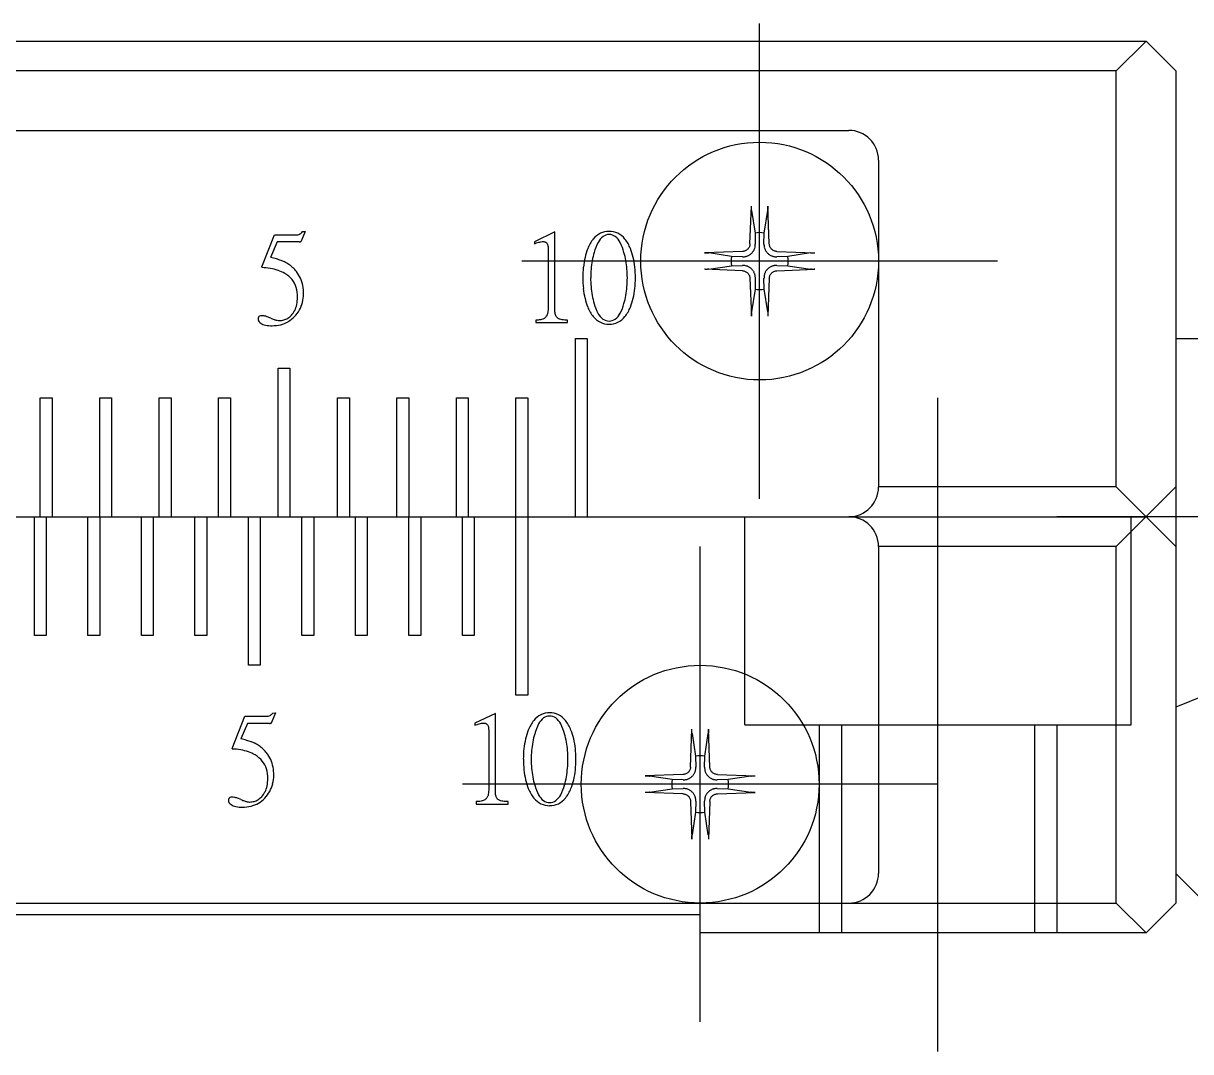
# Model space of a CAD drawing. Extents: x 1 to 262, y 0 to 169.
# Drawn here: x 91.51 to 111.14, y 29.84 to 47.14 of the extents above; entities that cross this region are included whole.
import ezdxf

# ---------------------------------------------------------------- set-up
doc = ezdxf.new("R2010")
doc.units = 0
doc.linetypes.add('CENTER', pattern=[50.8, 31.75, -6.35, 6.35, -6.35])
doc.linetypes.add('DASHED', pattern=[19.05, 12.7, -6.35])
doc.layers.get('0').update_dxf_attribs({"linetype": 'CONTINUOUS'})
doc.layers.add('CENTER', color=1, linetype='CENTER')

msp = doc.modelspace()

# ---------------------------------------------------------------- linework, layer by layer
at = {"color": 7, "linetype": 'CONTINUOUS'}
for p, q in [((71.392, 46.839), (110.392, 46.839)), ((109.892, 46.339), (110.392, 46.839)), ((110.392, 46.839), (110.892, 46.339)), ((109.892, 46.339), (71.892, 46.339)), ((109.892, 39.339), (109.892, 46.339)), ((110.892, 46.339), (110.892, 32.339)), ((76.392, 45.339), (105.392, 45.339)), ((105.892, 44.839), (105.892, 39.339)), ((103.73, 43.428), (103.754, 44.065)), ((103.754, 44.054), (103.754, 44.065)), ((103.754, 44.044), (103.754, 44.054)), ((103.754, 44.033), (103.754, 44.044)), ((103.754, 44.028), (103.754, 44.033)), ((103.754, 44.023), (103.754, 44.028)), ((103.754, 44.014), (103.754, 44.023)), ((103.754, 44.01), (103.754, 44.014)), ((103.754, 44.006), (103.754, 44.01)), ((103.754, 44.002), (103.754, 44.006)), ((103.755, 43.999), (103.754, 44.002)), ((103.755, 43.996), (103.755, 43.999)), ((103.755, 43.993), (103.755, 43.996)), ((103.755, 43.993), (103.815, 43.611)), ((103.97, 43.611), (104.029, 43.993)), ((104.03, 43.996), (104.029, 43.993)), ((104.03, 44.065), (104.031, 44.054)), ((104.055, 43.428), (104.03, 44.065)), ((104.031, 44.01), (104.03, 44.006)), ((104.03, 44.006), (104.03, 44.002)), ((104.03, 44.002), (104.03, 43.999)), ((104.03, 43.999), (104.03, 43.996)), ((104.031, 44.054), (104.031, 44.044)), ((104.031, 44.044), (104.031, 44.033)), ((104.031, 44.033), (104.031, 44.028)), ((104.031, 44.028), (104.031, 44.023)), ((104.031, 44.023), (104.031, 44.014)), ((104.031, 44.014), (104.031, 44.01)), ((96.248, 43.639), (96.181, 43.476)), ((96.203, 43.635), (96.248, 43.639)), ((100.449, 43.629), (100.104, 43.464)), ((100.449, 42.302), (100.449, 43.629)), ((103.815, 43.611), (103.819, 43.426)), ((103.965, 43.426), (103.97, 43.611)), ((95.519, 43.042), (95.733, 43.582)), ((95.777, 43.462), (95.667, 43.201)), ((95.733, 43.582), (96.106, 43.582)), ((96.148, 43.462), (95.777, 43.462)), ((100.104, 43.464), (100.104, 43.431)), ((100.104, 43.431), (100.14, 43.444)), ((100.14, 43.444), (100.176, 43.456)), ((100.176, 43.456), (100.194, 43.46)), ((100.194, 43.46), (100.213, 43.464)), ((100.213, 43.464), (100.232, 43.467)), ((100.232, 43.467), (100.251, 43.468)), ((100.251, 43.468), (100.261, 43.467)), ((100.261, 43.467), (100.271, 43.466)), ((100.271, 43.466), (100.276, 43.465)), ((100.276, 43.465), (100.281, 43.463)), ((100.281, 43.463), (100.286, 43.461)), ((100.286, 43.461), (100.29, 43.459)), ((100.29, 43.459), (100.294, 43.457)), ((100.294, 43.457), (100.299, 43.454)), ((100.299, 43.454), (100.303, 43.451)), ((100.303, 43.451), (100.306, 43.448)), ((100.306, 43.448), (100.31, 43.444)), ((100.31, 43.444), (100.313, 43.44)), ((100.313, 43.44), (100.318, 43.432)), ((100.318, 43.432), (100.323, 43.423)), ((100.323, 43.423), (100.326, 43.413)), ((100.326, 43.413), (100.329, 43.403)), ((100.329, 43.403), (100.331, 43.393)), ((103.727, 43.404), (103.724, 43.392)), ((103.729, 43.416), (103.727, 43.404)), ((103.73, 43.428), (103.729, 43.416)), ((104.056, 43.416), (104.055, 43.428)), ((104.058, 43.404), (104.056, 43.416)), ((104.061, 43.392), (104.058, 43.404)), ((100.331, 43.393), (100.333, 43.383)), ((100.333, 43.383), (100.334, 43.372)), ((100.334, 43.372), (100.334, 43.362)), ((100.334, 43.362), (100.335, 43.352)), ((100.335, 43.352), (100.335, 42.341)), ((103.603, 43.302), (102.966, 43.277)), ((102.966, 43.277), (102.977, 43.277)), ((102.977, 43.277), (102.987, 43.278)), ((102.987, 43.278), (102.998, 43.278)), ((102.998, 43.278), (103.003, 43.278)), ((103.003, 43.278), (103.008, 43.278)), ((103.008, 43.278), (103.017, 43.278)), ((103.017, 43.278), (103.022, 43.277)), ((103.022, 43.277), (103.026, 43.277)), ((103.026, 43.277), (103.029, 43.277)), ((103.029, 43.277), (103.033, 43.277)), ((103.033, 43.277), (103.036, 43.276)), ((103.036, 43.276), (103.038, 43.276)), ((103.42, 43.216), (103.038, 43.276)), ((103.605, 43.212), (103.42, 43.216)), ((103.615, 43.303), (103.603, 43.302)), ((103.627, 43.305), (103.615, 43.303)), ((103.639, 43.308), (103.627, 43.305)), ((103.651, 43.312), (103.639, 43.308)), ((103.662, 43.318), (103.651, 43.312)), ((103.673, 43.324), (103.662, 43.318)), ((103.683, 43.332), (103.673, 43.324)), ((103.692, 43.34), (103.683, 43.332)), ((103.7, 43.349), (103.692, 43.34)), ((103.707, 43.359), (103.7, 43.349)), ((103.714, 43.369), (103.707, 43.359)), ((103.719, 43.38), (103.714, 43.369)), ((103.724, 43.392), (103.719, 43.38)), ((104.066, 43.38), (104.061, 43.392)), ((104.071, 43.369), (104.066, 43.38)), ((104.078, 43.358), (104.071, 43.369)), ((104.085, 43.349), (104.078, 43.358)), ((104.093, 43.34), (104.085, 43.349)), ((104.102, 43.332), (104.093, 43.34)), ((104.112, 43.324), (104.102, 43.332)), ((104.122, 43.318), (104.112, 43.324)), ((104.134, 43.312), (104.122, 43.318)), ((104.145, 43.308), (104.134, 43.312)), ((104.157, 43.305), (104.145, 43.308)), ((104.17, 43.303), (104.157, 43.305)), ((104.181, 43.302), (104.17, 43.303)), ((104.365, 43.216), (104.18, 43.212)), ((104.181, 43.302), (104.818, 43.277)), ((104.746, 43.276), (104.365, 43.216)), ((104.746, 43.276), (104.749, 43.276)), ((104.749, 43.276), (104.752, 43.277)), ((104.752, 43.277), (104.755, 43.277)), ((104.755, 43.277), (104.759, 43.277)), ((104.759, 43.277), (104.763, 43.277)), ((104.763, 43.277), (104.767, 43.278)), ((104.767, 43.278), (104.777, 43.278)), ((104.777, 43.278), (104.781, 43.278)), ((104.781, 43.278), (104.787, 43.278)), ((104.787, 43.278), (104.797, 43.278)), ((104.797, 43.278), (104.808, 43.277)), ((104.808, 43.277), (104.818, 43.277)), ((103.033, 43.001), (103.029, 43.001)), ((103.036, 43.002), (103.033, 43.001)), ((103.038, 43.002), (103.036, 43.002)), ((103.038, 43.002), (103.42, 43.062)), ((103.42, 43.062), (103.605, 43.066)), ((104.18, 43.066), (104.365, 43.062)), ((104.365, 43.062), (104.746, 43.002)), ((104.749, 43.002), (104.746, 43.002)), ((104.752, 43.001), (104.749, 43.002)), ((104.755, 43.001), (104.752, 43.001)), ((102.977, 43.001), (102.966, 43.001)), ((103.603, 42.976), (102.966, 43.001)), ((102.987, 43), (102.977, 43.001)), ((102.998, 43), (102.987, 43)), ((103.003, 43), (102.998, 43)), ((103.008, 43), (103.003, 43)), ((103.017, 43.001), (103.008, 43)), ((103.022, 43.001), (103.017, 43.001)), ((103.026, 43.001), (103.022, 43.001)), ((103.029, 43.001), (103.026, 43.001)), ((103.603, 42.976), (103.615, 42.976)), ((103.615, 42.976), (103.627, 42.973)), ((103.627, 42.973), (103.639, 42.97)), ((103.639, 42.97), (103.651, 42.966)), ((103.651, 42.966), (103.662, 42.96)), ((103.662, 42.96), (103.673, 42.954)), ((103.673, 42.954), (103.683, 42.946)), ((103.683, 42.946), (103.692, 42.938)), ((103.692, 42.938), (103.7, 42.929)), ((103.7, 42.929), (103.707, 42.92)), ((103.707, 42.92), (103.713, 42.909)), ((103.713, 42.909), (103.719, 42.898)), ((103.719, 42.898), (103.723, 42.886)), ((103.723, 42.886), (103.727, 42.874)), ((103.727, 42.874), (103.729, 42.862)), ((103.729, 42.862), (103.73, 42.85)), ((103.73, 42.85), (103.754, 42.213)), ((103.819, 42.852), (103.815, 42.667)), ((103.97, 42.667), (103.965, 42.852)), ((104.055, 42.85), (104.03, 42.213)), ((104.055, 42.85), (104.056, 42.862)), ((104.056, 42.862), (104.058, 42.874)), ((104.058, 42.874), (104.061, 42.886)), ((104.061, 42.886), (104.065, 42.898)), ((104.065, 42.898), (104.071, 42.909)), ((104.071, 42.909), (104.078, 42.92)), ((104.078, 42.92), (104.085, 42.929)), ((104.085, 42.929), (104.093, 42.938)), ((104.093, 42.938), (104.102, 42.946)), ((104.102, 42.946), (104.112, 42.954)), ((104.112, 42.954), (104.122, 42.96)), ((104.122, 42.96), (104.133, 42.966)), ((104.133, 42.966), (104.145, 42.97)), ((104.145, 42.97), (104.157, 42.973)), ((104.157, 42.973), (104.169, 42.976)), ((104.169, 42.976), (104.181, 42.976)), ((104.181, 42.976), (104.818, 43.001)), ((104.759, 43.001), (104.755, 43.001)), ((104.763, 43.001), (104.759, 43.001)), ((104.767, 43.001), (104.763, 43.001)), ((104.777, 43), (104.767, 43.001)), ((104.781, 43), (104.777, 43)), ((104.787, 43), (104.781, 43)), ((104.797, 43), (104.787, 43)), ((104.808, 43.001), (104.797, 43)), ((104.818, 43.001), (104.808, 43.001)), ((103.815, 42.667), (103.755, 42.285)), ((104.029, 42.285), (103.97, 42.667)), ((100.31, 42.219), (100.304, 42.21)), ((100.315, 42.229), (100.31, 42.219)), ((100.319, 42.24), (100.315, 42.229)), ((100.323, 42.251), (100.319, 42.24)), ((100.326, 42.261), (100.323, 42.251)), ((100.328, 42.273), (100.326, 42.261)), ((100.332, 42.295), (100.328, 42.273)), ((100.334, 42.318), (100.332, 42.295)), ((100.335, 42.341), (100.334, 42.318)), ((100.449, 42.285), (100.449, 42.302)), ((100.451, 42.267), (100.449, 42.285)), ((100.454, 42.25), (100.451, 42.267)), ((100.459, 42.233), (100.454, 42.25)), ((100.462, 42.225), (100.459, 42.233)), ((100.465, 42.217), (100.462, 42.225)), ((100.469, 42.21), (100.465, 42.217)), ((103.754, 42.276), (103.755, 42.279)), ((103.754, 42.272), (103.754, 42.276)), ((103.754, 42.268), (103.754, 42.272)), ((103.754, 42.264), (103.754, 42.268)), ((103.754, 42.255), (103.754, 42.264)), ((103.754, 42.25), (103.754, 42.255)), ((103.754, 42.245), (103.754, 42.25)), ((103.754, 42.234), (103.754, 42.245)), ((103.754, 42.224), (103.754, 42.234)), ((103.754, 42.213), (103.754, 42.224)), ((103.755, 42.282), (103.755, 42.285)), ((103.755, 42.279), (103.755, 42.282)), ((104.029, 42.285), (104.03, 42.282)), ((104.03, 42.282), (104.03, 42.279)), ((104.03, 42.279), (104.03, 42.276)), ((104.03, 42.276), (104.03, 42.272)), ((104.03, 42.272), (104.031, 42.268)), ((104.031, 42.224), (104.03, 42.213)), ((104.031, 42.268), (104.031, 42.264)), ((104.031, 42.264), (104.031, 42.255)), ((104.031, 42.255), (104.031, 42.25)), ((104.031, 42.25), (104.031, 42.245)), ((104.031, 42.245), (104.031, 42.234)), ((104.031, 42.234), (104.031, 42.224)), ((100.145, 42.146), (100.125, 42.145)), ((100.125, 42.145), (100.125, 42.104)), ((100.125, 42.104), (100.661, 42.104)), ((100.165, 42.148), (100.145, 42.146)), ((100.186, 42.15), (100.165, 42.148)), ((100.206, 42.153), (100.186, 42.15)), ((100.225, 42.158), (100.206, 42.153)), ((100.243, 42.163), (100.225, 42.158)), ((100.259, 42.17), (100.243, 42.163)), ((100.267, 42.174), (100.259, 42.17)), ((100.273, 42.178), (100.267, 42.174)), ((100.282, 42.185), (100.273, 42.178)), ((100.29, 42.192), (100.282, 42.185)), ((100.298, 42.201), (100.29, 42.192)), ((100.304, 42.21), (100.298, 42.201)), ((100.474, 42.202), (100.469, 42.21)), ((100.479, 42.196), (100.474, 42.202)), ((100.485, 42.189), (100.479, 42.196)), ((100.491, 42.183), (100.485, 42.189)), ((100.498, 42.178), (100.491, 42.183)), ((100.506, 42.173), (100.498, 42.178)), ((100.515, 42.168), (100.506, 42.173)), ((100.524, 42.164), (100.515, 42.168)), ((100.533, 42.161), (100.524, 42.164)), ((100.553, 42.156), (100.533, 42.161)), ((100.573, 42.151), (100.553, 42.156)), ((100.594, 42.149), (100.573, 42.151)), ((100.616, 42.147), (100.594, 42.149)), ((100.638, 42.145), (100.616, 42.147)), ((100.661, 42.145), (100.638, 42.145)), ((100.661, 42.104), (100.661, 42.145)), ((100.792, 38.839), (100.792, 41.839)), ((100.792, 41.839), (100.992, 41.839)), ((100.992, 41.839), (100.992, 38.839)), ((110.892, 41.839), (118.892, 41.839)), ((95.792, 38.839), (95.792, 41.339)), ((95.792, 41.339), (95.992, 41.339)), ((95.992, 41.339), (95.992, 38.839)), ((91.792, 40.839), (91.992, 40.839)), ((91.792, 38.839), (91.792, 40.839)), ((91.992, 40.839), (91.992, 38.839)), ((92.792, 40.839), (92.992, 40.839)), ((92.792, 38.839), (92.792, 40.839)), ((92.992, 40.839), (92.992, 38.839)), ((93.792, 40.839), (93.992, 40.839)), ((93.792, 38.839), (93.792, 40.839)), ((93.992, 40.839), (93.992, 38.839)), ((94.792, 40.839), (94.992, 40.839)), ((94.792, 38.839), (94.792, 40.839)), ((94.992, 40.839), (94.992, 38.839)), ((96.792, 40.839), (96.992, 40.839)), ((96.792, 38.839), (96.792, 40.839)), ((96.992, 40.839), (96.992, 38.839)), ((97.792, 40.839), (97.992, 40.839)), ((97.792, 38.839), (97.792, 40.839)), ((97.992, 40.839), (97.992, 38.839)), ((98.792, 40.839), (98.992, 40.839)), ((98.792, 38.839), (98.792, 40.839)), ((98.992, 40.839), (98.992, 38.839)), ((99.792, 40.839), (99.992, 40.839)), ((99.792, 35.839), (99.792, 40.839)), ((99.992, 40.839), (99.992, 35.839)), ((109.892, 39.339), (105.892, 39.339)), ((109.892, 38.339), (110.892, 39.339)), ((110.892, 38.339), (109.892, 39.339)), ((71.392, 38.839), (110.392, 38.839)), ((76.392, 38.839), (105.392, 38.839)), ((91.692, 36.839), (91.692, 38.839)), ((91.892, 38.839), (91.892, 36.839)), ((92.592, 36.839), (92.592, 38.839)), ((92.792, 38.839), (92.792, 36.839)), ((93.492, 36.839), (93.492, 38.839)), ((93.692, 38.839), (93.692, 36.839)), ((94.392, 36.839), (94.392, 38.839)), ((94.592, 38.839), (94.592, 36.839)), ((95.292, 36.339), (95.292, 38.839)), ((95.492, 38.839), (95.492, 36.339)), ((96.192, 36.839), (96.192, 38.839)), ((96.392, 38.839), (96.392, 36.839)), ((97.092, 36.839), (97.092, 38.839)), ((97.292, 38.839), (97.292, 36.839)), ((97.992, 36.839), (97.992, 38.839)), ((98.192, 38.839), (98.192, 36.839)), ((98.892, 36.839), (98.892, 38.839)), ((99.092, 38.839), (99.092, 36.839)), ((109.892, 38.339), (105.892, 38.339)), ((105.892, 38.339), (105.892, 32.839)), ((109.892, 32.339), (109.892, 38.339)), ((91.892, 36.839), (91.692, 36.839)), ((92.792, 36.839), (92.592, 36.839)), ((93.692, 36.839), (93.492, 36.839)), ((94.592, 36.839), (94.392, 36.839)), ((96.392, 36.839), (96.192, 36.839)), ((97.292, 36.839), (97.092, 36.839)), ((98.192, 36.839), (97.992, 36.839)), ((99.092, 36.839), (98.892, 36.839)), ((95.492, 36.339), (95.292, 36.339)), ((99.992, 35.839), (99.792, 35.839)), ((111.392, 35.839), (110.892, 35.632)), ((95.019, 34.942), (95.233, 35.482)), ((95.277, 35.362), (95.167, 35.101)), ((95.233, 35.482), (95.606, 35.482)), ((95.648, 35.362), (95.277, 35.362)), ((95.748, 35.539), (95.681, 35.376)), ((95.703, 35.535), (95.748, 35.539)), ((99.449, 35.529), (99.104, 35.364)), ((99.104, 35.364), (99.104, 35.331)), ((99.104, 35.331), (99.14, 35.344)), ((99.14, 35.344), (99.176, 35.356)), ((99.176, 35.356), (99.194, 35.36)), ((99.194, 35.36), (99.213, 35.364)), ((99.213, 35.364), (99.232, 35.367)), ((99.232, 35.367), (99.251, 35.368)), ((99.251, 35.368), (99.261, 35.367)), ((99.261, 35.367), (99.271, 35.366)), ((99.271, 35.366), (99.276, 35.365)), ((99.276, 35.365), (99.281, 35.363)), ((99.281, 35.363), (99.286, 35.361)), ((99.286, 35.361), (99.29, 35.359)), ((99.29, 35.359), (99.294, 35.357)), ((99.294, 35.357), (99.299, 35.354)), ((99.299, 35.354), (99.303, 35.351)), ((99.303, 35.351), (99.306, 35.348)), ((99.306, 35.348), (99.31, 35.344)), ((99.31, 35.344), (99.313, 35.34)), ((99.449, 34.202), (99.449, 35.529)), ((99.313, 35.34), (99.318, 35.332)), ((99.318, 35.332), (99.323, 35.323)), ((99.323, 35.323), (99.326, 35.313)), ((99.326, 35.313), (99.329, 35.303)), ((99.329, 35.303), (99.331, 35.293)), ((99.331, 35.293), (99.333, 35.283)), ((99.333, 35.283), (99.334, 35.272)), ((99.334, 35.272), (99.334, 35.262)), ((99.334, 35.262), (99.335, 35.252)), ((99.335, 35.252), (99.335, 34.241)), ((102.73, 34.628), (102.754, 35.265)), ((102.754, 35.254), (102.754, 35.265)), ((102.754, 35.244), (102.754, 35.254)), ((102.754, 35.233), (102.754, 35.244)), ((102.754, 35.228), (102.754, 35.233)), ((102.754, 35.223), (102.754, 35.228)), ((102.754, 35.214), (102.754, 35.223)), ((102.754, 35.21), (102.754, 35.214)), ((102.754, 35.206), (102.754, 35.21)), ((102.754, 35.202), (102.754, 35.206)), ((102.755, 35.199), (102.754, 35.202)), ((102.755, 35.196), (102.755, 35.199)), ((102.755, 35.193), (102.755, 35.196)), ((102.755, 35.193), (102.815, 34.811)), ((102.97, 34.811), (103.029, 35.193)), ((103.03, 35.196), (103.029, 35.193)), ((103.03, 35.265), (103.031, 35.254)), ((103.055, 34.628), (103.03, 35.265)), ((103.031, 35.21), (103.03, 35.206)), ((103.03, 35.206), (103.03, 35.202)), ((103.03, 35.202), (103.03, 35.199)), ((103.03, 35.199), (103.03, 35.196)), ((103.031, 35.254), (103.031, 35.244)), ((103.031, 35.244), (103.031, 35.233)), ((103.031, 35.233), (103.031, 35.228)), ((103.031, 35.228), (103.031, 35.223)), ((103.031, 35.223), (103.031, 35.214)), ((103.031, 35.214), (103.031, 35.21)), ((102.815, 34.811), (102.819, 34.626)), ((102.965, 34.626), (102.97, 34.811)), ((102.707, 34.559), (102.7, 34.549)), ((102.714, 34.569), (102.707, 34.559)), ((102.719, 34.58), (102.714, 34.569)), ((102.724, 34.592), (102.719, 34.58)), ((102.727, 34.604), (102.724, 34.592)), ((102.729, 34.616), (102.727, 34.604)), ((102.73, 34.628), (102.729, 34.616)), ((103.056, 34.616), (103.055, 34.628)), ((103.058, 34.604), (103.056, 34.616)), ((103.061, 34.592), (103.058, 34.604)), ((103.066, 34.58), (103.061, 34.592)), ((103.071, 34.569), (103.066, 34.58)), ((103.078, 34.558), (103.071, 34.569)), ((103.085, 34.549), (103.078, 34.558)), ((102.603, 34.502), (101.966, 34.477)), ((101.966, 34.477), (101.977, 34.477)), ((101.977, 34.477), (101.987, 34.478)), ((101.987, 34.478), (101.998, 34.478)), ((101.998, 34.478), (102.003, 34.478)), ((102.003, 34.478), (102.008, 34.478)), ((102.008, 34.478), (102.017, 34.478)), ((102.017, 34.478), (102.022, 34.477)), ((102.022, 34.477), (102.026, 34.477)), ((102.026, 34.477), (102.029, 34.477)), ((102.029, 34.477), (102.033, 34.477)), ((102.033, 34.477), (102.036, 34.476)), ((102.036, 34.476), (102.038, 34.476)), ((102.42, 34.416), (102.038, 34.476)), ((102.605, 34.412), (102.42, 34.416)), ((102.615, 34.503), (102.603, 34.502)), ((102.627, 34.505), (102.615, 34.503)), ((102.639, 34.508), (102.627, 34.505)), ((102.651, 34.512), (102.639, 34.508)), ((102.662, 34.518), (102.651, 34.512)), ((102.673, 34.524), (102.662, 34.518)), ((102.683, 34.532), (102.673, 34.524)), ((102.692, 34.54), (102.683, 34.532)), ((102.7, 34.549), (102.692, 34.54)), ((103.093, 34.54), (103.085, 34.549)), ((103.102, 34.532), (103.093, 34.54)), ((103.112, 34.524), (103.102, 34.532)), ((103.122, 34.518), (103.112, 34.524)), ((103.134, 34.512), (103.122, 34.518)), ((103.145, 34.508), (103.134, 34.512)), ((103.157, 34.505), (103.145, 34.508)), ((103.17, 34.503), (103.157, 34.505)), ((103.181, 34.502), (103.17, 34.503)), ((103.365, 34.416), (103.18, 34.412)), ((103.181, 34.502), (103.818, 34.477)), ((103.746, 34.476), (103.365, 34.416)), ((103.746, 34.476), (103.749, 34.476)), ((103.749, 34.476), (103.752, 34.477)), ((103.752, 34.477), (103.755, 34.477)), ((103.755, 34.477), (103.759, 34.477)), ((103.759, 34.477), (103.763, 34.477)), ((103.763, 34.477), (103.767, 34.478)), ((103.767, 34.478), (103.777, 34.478)), ((103.777, 34.478), (103.781, 34.478)), ((103.781, 34.478), (103.787, 34.478)), ((103.787, 34.478), (103.797, 34.478)), ((103.797, 34.478), (103.808, 34.477)), ((103.808, 34.477), (103.818, 34.477)), ((99.328, 34.173), (99.326, 34.161)), ((99.332, 34.195), (99.328, 34.173)), ((99.334, 34.218), (99.332, 34.195)), ((99.335, 34.241), (99.334, 34.218)), ((99.449, 34.185), (99.449, 34.202)), ((99.451, 34.167), (99.449, 34.185)), ((99.454, 34.15), (99.451, 34.167)), ((101.977, 34.201), (101.966, 34.201)), ((102.603, 34.176), (101.966, 34.201)), ((101.987, 34.2), (101.977, 34.201)), ((101.998, 34.2), (101.987, 34.2)), ((102.003, 34.2), (101.998, 34.2)), ((102.008, 34.2), (102.003, 34.2)), ((102.017, 34.201), (102.008, 34.2)), ((102.022, 34.201), (102.017, 34.201)), ((102.026, 34.201), (102.022, 34.201)), ((102.029, 34.201), (102.026, 34.201)), ((102.033, 34.201), (102.029, 34.201)), ((102.036, 34.202), (102.033, 34.201)), ((102.038, 34.202), (102.036, 34.202)), ((102.038, 34.202), (102.42, 34.262)), ((102.42, 34.262), (102.605, 34.266)), ((102.603, 34.176), (102.615, 34.176)), ((102.615, 34.176), (102.627, 34.173)), ((102.627, 34.173), (102.639, 34.17)), ((102.639, 34.17), (102.651, 34.166)), ((102.651, 34.166), (102.662, 34.16)), ((103.122, 34.16), (103.133, 34.166)), ((103.133, 34.166), (103.145, 34.17)), ((103.145, 34.17), (103.157, 34.173)), ((103.157, 34.173), (103.169, 34.176)), ((103.169, 34.176), (103.181, 34.176)), ((103.18, 34.266), (103.365, 34.262)), ((103.181, 34.176), (103.818, 34.201)), ((103.365, 34.262), (103.746, 34.202)), ((103.749, 34.202), (103.746, 34.202)), ((103.752, 34.201), (103.749, 34.202)), ((103.755, 34.201), (103.752, 34.201)), ((103.759, 34.201), (103.755, 34.201)), ((103.763, 34.201), (103.759, 34.201)), ((103.767, 34.201), (103.763, 34.201)), ((103.777, 34.2), (103.767, 34.201)), ((103.781, 34.2), (103.777, 34.2)), ((103.787, 34.2), (103.781, 34.2)), ((103.797, 34.2), (103.787, 34.2)), ((103.808, 34.201), (103.797, 34.2)), ((103.818, 34.201), (103.808, 34.201)), ((99.145, 34.046), (99.125, 34.045)), ((99.125, 34.045), (99.125, 34.004)), ((99.125, 34.004), (99.661, 34.004)), ((99.165, 34.048), (99.145, 34.046)), ((99.186, 34.05), (99.165, 34.048)), ((99.206, 34.053), (99.186, 34.05)), ((99.225, 34.058), (99.206, 34.053)), ((99.243, 34.063), (99.225, 34.058)), ((99.259, 34.07), (99.243, 34.063)), ((99.267, 34.074), (99.259, 34.07)), ((99.273, 34.078), (99.267, 34.074)), ((99.282, 34.085), (99.273, 34.078)), ((99.29, 34.092), (99.282, 34.085)), ((99.298, 34.101), (99.29, 34.092)), ((99.304, 34.11), (99.298, 34.101)), ((99.31, 34.119), (99.304, 34.11)), ((99.315, 34.129), (99.31, 34.119)), ((99.319, 34.14), (99.315, 34.129)), ((99.323, 34.151), (99.319, 34.14)), ((99.326, 34.161), (99.323, 34.151)), ((99.459, 34.133), (99.454, 34.15)), ((99.462, 34.125), (99.459, 34.133)), ((99.465, 34.117), (99.462, 34.125)), ((99.469, 34.11), (99.465, 34.117)), ((99.474, 34.102), (99.469, 34.11)), ((99.479, 34.096), (99.474, 34.102)), ((99.485, 34.089), (99.479, 34.096)), ((99.491, 34.083), (99.485, 34.089)), ((99.498, 34.078), (99.491, 34.083)), ((99.506, 34.073), (99.498, 34.078)), ((99.515, 34.068), (99.506, 34.073)), ((99.524, 34.064), (99.515, 34.068)), ((99.533, 34.061), (99.524, 34.064)), ((99.553, 34.056), (99.533, 34.061)), ((99.573, 34.051), (99.553, 34.056)), ((99.594, 34.049), (99.573, 34.051)), ((99.616, 34.047), (99.594, 34.049)), ((99.638, 34.045), (99.616, 34.047)), ((99.661, 34.045), (99.638, 34.045)), ((99.661, 34.004), (99.661, 34.045)), ((102.662, 34.16), (102.673, 34.154)), ((102.673, 34.154), (102.683, 34.146)), ((102.683, 34.146), (102.692, 34.138)), ((102.692, 34.138), (102.7, 34.129)), ((102.7, 34.129), (102.707, 34.12)), ((102.707, 34.12), (102.713, 34.109)), ((102.713, 34.109), (102.719, 34.098)), ((102.719, 34.098), (102.723, 34.086)), ((102.723, 34.086), (102.727, 34.074)), ((102.727, 34.074), (102.729, 34.062)), ((102.729, 34.062), (102.73, 34.05)), ((102.73, 34.05), (102.754, 33.413)), ((102.819, 34.052), (102.815, 33.867)), ((102.97, 33.867), (102.965, 34.052)), ((103.055, 34.05), (103.03, 33.413)), ((103.055, 34.05), (103.056, 34.062)), ((103.056, 34.062), (103.058, 34.074)), ((103.058, 34.074), (103.061, 34.086)), ((103.061, 34.086), (103.065, 34.098)), ((103.065, 34.098), (103.071, 34.109)), ((103.071, 34.109), (103.078, 34.12)), ((103.078, 34.12), (103.085, 34.129)), ((103.085, 34.129), (103.093, 34.138)), ((103.093, 34.138), (103.102, 34.146)), ((103.102, 34.146), (103.112, 34.154)), ((103.112, 34.154), (103.122, 34.16)), ((102.815, 33.867), (102.755, 33.485)), ((103.029, 33.485), (102.97, 33.867)), ((102.754, 33.476), (102.755, 33.479)), ((102.754, 33.472), (102.754, 33.476)), ((102.754, 33.468), (102.754, 33.472)), ((102.754, 33.464), (102.754, 33.468)), ((102.754, 33.455), (102.754, 33.464)), ((102.754, 33.45), (102.754, 33.455)), ((102.754, 33.445), (102.754, 33.45)), ((102.754, 33.434), (102.754, 33.445)), ((102.754, 33.424), (102.754, 33.434)), ((102.754, 33.413), (102.754, 33.424)), ((102.755, 33.482), (102.755, 33.485)), ((102.755, 33.479), (102.755, 33.482)), ((103.029, 33.485), (103.03, 33.482)), ((103.03, 33.482), (103.03, 33.479)), ((103.03, 33.479), (103.03, 33.476)), ((103.03, 33.476), (103.03, 33.472)), ((103.03, 33.472), (103.031, 33.468)), ((103.031, 33.424), (103.03, 33.413)), ((103.031, 33.468), (103.031, 33.464)), ((103.031, 33.464), (103.031, 33.455)), ((103.031, 33.455), (103.031, 33.45)), ((103.031, 33.45), (103.031, 33.445)), ((103.031, 33.445), (103.031, 33.434)), ((103.031, 33.434), (103.031, 33.424)), ((111.392, 32.339), (110.892, 32.839)), ((71.892, 32.339), (109.892, 32.339)), ((110.392, 31.839), (109.892, 32.339)), ((110.892, 32.339), (110.392, 31.839)), ((102.892, 32.139), (78.892, 32.139)), ((102.892, 31.839), (102.892, 32.139)), ((110.392, 31.839), (102.892, 31.839))]:
    msp.add_line(p, q, dxfattribs=at)
at = {"color": 3, "linetype": 'DASHED'}
for p, q in [((103.642, 35.339), (103.642, 38.839)), ((110.142, 35.339), (110.142, 38.839)), ((103.642, 35.339), (110.142, 35.339)), ((104.892, 35.339), (104.892, 31.839)), ((105.271, 35.339), (105.271, 31.839)), ((108.513, 35.339), (108.513, 31.839)), ((108.892, 35.339), (108.892, 31.839))]:
    msp.add_line(p, q, dxfattribs=at)
at = {"color": 7, "linetype": 'CONTINUOUS'}
for centre in [(103.892, 43.139), (102.892, 34.339)]:
    msp.add_circle(centre, 2, dxfattribs=at)
for centre, radius, start, end in [((105.392, 44.839), 0.5, 360, 90), ((96.098, 43.704), 0.123, 289.8018, 307.0841), ((96.06, 43.754), 0.187, 307.1607, 320.255), ((101.373, 43.286), 0.359, 116.5466, 141.2478), ((101.356, 43.307), 0.332, 89.2937, 115.4267), ((101.363, 43.305), 0.334, 64.6264, 90.6532), ((101.348, 43.288), 0.356, 38.658, 63.5476), ((103.892, 43.139), 0.479, 80.6957, 99.3043), ((96.106, 43.685), 0.103, 269.9573, 289.456), ((96.15, 43.535), 0.0733, 269.1351, 281.9708), ((96.159, 43.491), 0.0281, 281.4538, 305.805), ((96.166, 43.48), 0.0151, 307.0574, 344.0647), ((101.598, 43.114), 0.642, 141.8067, 158.4258), ((101.882, 43.081), 0.8, 152.3497, 165.2539), ((101.448, 43.31), 0.308, 128.0346, 152.5067), ((101.359, 43.415), 0.171, 89.8353, 126.5002), ((101.361, 43.413), 0.173, 53.6842, 90.279), ((101.276, 43.312), 0.305, 27.3429, 52.1158), ((100.86, 43.094), 0.774, 14.2709, 27.586), ((101.135, 43.121), 0.627, 21.378, 38.3895), ((103.597, 43.422), 0.222, 350.4292, 355.7575), ((103.607, 43.421), 0.212, 355.7311, 1.3135), ((104.178, 43.421), 0.213, 178.6874, 184.268), ((104.188, 43.422), 0.222, 184.2424, 189.5709), ((95.158, 41.064), 2.197, 73.9631, 76.5892), ((102.258, 42.894), 1.338, 166.7882, 173.9019), ((102.05, 42.942), 1.125, 158.7761, 166.7628), ((102.557, 42.869), 1.507, 163.9788, 169.4048), ((100.156, 42.878), 1.51, 10.2609, 15.6321), ((100.72, 42.955), 1.073, 13.2882, 21.5696), ((100.48, 42.899), 1.32, 6.0471, 13.2628), ((103.892, 43.139), 0.479, 170.6957, 189.3043), ((103.61, 43.424), 0.213, 268.6874, 274.268), ((103.609, 43.434), 0.222, 274.2424, 279.5709), ((103.611, 43.428), 0.216, 279.5456, 284.9391), ((103.613, 43.418), 0.206, 284.9953, 290.6145), ((103.61, 43.426), 0.214, 290.572, 296.2994), ((103.616, 43.414), 0.201, 296.2694, 302.6116), ((103.611, 43.421), 0.209, 302.6454, 308.7756), ((103.616, 43.416), 0.202, 308.7204, 314.9342), ((103.616, 43.415), 0.202, 315.0678, 321.2775), ((103.61, 43.42), 0.209, 321.2249, 327.3542), ((103.618, 43.415), 0.201, 327.3884, 333.7306), ((103.605, 43.421), 0.214, 333.7006, 339.428), ((103.613, 43.418), 0.206, 339.386, 345.0043), ((103.604, 43.421), 0.216, 345.0596, 350.4557), ((104.181, 43.421), 0.216, 189.5456, 194.9391), ((104.171, 43.418), 0.206, 194.9953, 200.6145), ((104.179, 43.421), 0.214, 200.572, 206.2994), ((104.167, 43.415), 0.201, 206.2694, 212.6116), ((104.174, 43.42), 0.209, 212.6454, 218.7756), ((104.169, 43.415), 0.202, 218.7204, 224.9342), ((104.169, 43.416), 0.202, 225.0678, 231.2775), ((104.173, 43.421), 0.209, 231.2249, 237.3542), ((104.168, 43.414), 0.201, 237.3884, 243.7306), ((104.175, 43.426), 0.214, 243.7006, 249.428), ((104.172, 43.418), 0.206, 249.386, 255.0043), ((104.174, 43.428), 0.216, 255.0596, 260.4557), ((104.175, 43.434), 0.222, 260.4292, 265.7575), ((104.175, 43.424), 0.212, 265.7311, 271.3135), ((103.892, 43.139), 0.479, 350.6957, 9.3043), ((95.564, 43.026), 0.0479, 160.8609, 169.2763), ((95.526, 43.033), 0.0092, 167.2044, 192.7956), ((95.519, 43.031), 0.00178, 193.6323, 272.6279), ((95.495, 42.009), 1.021, 80.4715, 88.6731), ((95.535, 42.25), 0.776, 70.6148, 80.4628), ((95.445, 42.057), 1.163, 70.0124, 74.0248), ((95.662, 42.652), 0.53, 63.3872, 70.1611), ((95.67, 42.64), 0.538, 55.5472, 64.6615), ((95.658, 42.623), 0.558, 46.6126, 55.5054), ((95.615, 42.578), 0.62, 38.2978, 46.5808), ((102.563, 42.862), 1.646, 173.9099, 180.1105), ((102.643, 42.859), 1.593, 174.795, 180.0242), ((102.579, 42.865), 1.529, 169.4141, 174.7865), ((100.101, 42.868), 1.566, 5.0093, 10.2518), ((100.002, 42.859), 1.665, 359.9697, 5.0017), ((100.128, 42.862), 1.674, 359.8807, 6.0387), ((103.61, 42.854), 0.212, 85.7311, 91.3135), ((103.609, 42.844), 0.222, 80.4292, 85.7575), ((103.611, 42.85), 0.216, 75.0596, 80.4557), ((103.613, 42.86), 0.206, 69.386, 75.0043), ((103.61, 42.852), 0.214, 63.7006, 69.428), ((103.616, 42.864), 0.201, 57.3884, 63.7306), ((103.611, 42.857), 0.209, 51.2249, 57.3542), ((103.616, 42.862), 0.202, 45.0678, 51.2775), ((103.616, 42.863), 0.202, 38.7204, 44.9342), ((104.169, 42.863), 0.202, 135.0678, 141.2775), ((104.169, 42.862), 0.202, 128.7204, 134.9342), ((104.173, 42.857), 0.209, 122.6454, 128.7756), ((104.168, 42.864), 0.201, 116.2694, 122.6116), ((104.175, 42.852), 0.214, 110.572, 116.2994), ((104.172, 42.86), 0.206, 104.9953, 110.6145), ((104.174, 42.85), 0.216, 99.5456, 104.9391), ((104.175, 42.844), 0.222, 94.2424, 99.5709), ((104.175, 42.854), 0.213, 88.6874, 94.268), ((95.583, 42.386), 0.633, 59.2808, 70.5721), ((95.675, 42.535), 0.458, 39.8178, 59.7095), ((95.721, 42.578), 0.395, 17.3246, 39.2769), ((95.673, 42.629), 0.543, 24.2446, 37.8899), ((95.648, 42.619), 0.57, 10.8892, 24.1023), ((102.596, 42.855), 1.678, 179.881, 186.0309), ((102.787, 42.857), 1.738, 179.9442, 184.9832), ((99.876, 42.857), 1.791, 355.1774, 0.0578), ((100.112, 42.855), 1.69, 353.9893, 0.1283), ((103.61, 42.858), 0.209, 32.6454, 38.7756), ((103.618, 42.863), 0.201, 26.2694, 32.6116), ((103.605, 42.857), 0.214, 20.572, 26.2994), ((103.614, 42.86), 0.206, 14.9953, 20.6145), ((103.604, 42.857), 0.216, 9.5456, 14.9391), ((103.597, 42.856), 0.222, 4.2424, 9.5709), ((103.607, 42.857), 0.213, 358.6874, 4.268), ((104.178, 42.857), 0.212, 175.7311, 181.3135), ((104.188, 42.856), 0.222, 170.4292, 175.7575), ((104.181, 42.857), 0.216, 165.0596, 170.4557), ((104.171, 42.86), 0.206, 159.386, 165.0043), ((104.179, 42.857), 0.214, 153.7006, 159.428), ((104.167, 42.863), 0.201, 147.3884, 153.7306), ((104.174, 42.858), 0.209, 141.2249, 147.3542), ((95.606, 42.546), 0.514, 358.4839, 16.8828), ((95.526, 42.597), 0.694, 359.2215, 10.7983), ((102.253, 42.819), 1.334, 186.0315, 193.2001), ((102.59, 42.84), 1.539, 184.9857, 190.449), ((100.102, 42.837), 1.564, 349.8375, 355.1847), ((100.478, 42.816), 1.322, 346.768, 354.0003), ((103.892, 43.139), 0.479, 260.6957, 279.3043), ((95.468, 42.541), 0.651, 348.3503, 359.2247), ((95.674, 42.579), 0.544, 331.19, 345.6305), ((95.581, 42.602), 0.639, 345.7632, 358.7145), ((102.019, 42.764), 1.093, 193.2098, 201.3991), ((102.448, 42.814), 1.395, 190.4551, 196.2875), ((101.799, 42.602), 0.713, 194.5816, 208.6061), ((100.91, 42.602), 0.722, 331.8651, 345.7722), ((100.26, 42.809), 1.404, 344.0998, 349.8418), ((100.726, 42.758), 1.067, 338.4257, 346.7665), ((95.508, 42.155), 0.066, 88.0277, 115.4071), ((95.509, 41.963), 0.257, 79.2315, 89.6241), ((95.483, 41.823), 0.4, 71.5675, 79.3119), ((95.798, 42.438), 0.303, 301.5113, 315.9675), ((95.773, 42.454), 0.332, 316.8732, 333.9198), ((95.664, 42.587), 0.556, 316.7918, 331.0148), ((95.683, 42.497), 0.433, 334.0754, 348.3685), ((101.575, 42.591), 0.617, 201.4624, 218.6555), ((101.431, 42.398), 0.293, 208.0577, 233.3426), ((101.29, 42.397), 0.291, 306.7157, 332.2786), ((101.146, 42.59), 0.615, 321.322, 338.56), ((95.528, 42.166), 0.0728, 156.281, 181.8872), ((95.53, 42.163), 0.0745, 179.7689, 184.4732), ((95.492, 42.16), 0.0361, 184.316, 191.9442), ((95.471, 42.156), 0.015, 191.5786, 205.2913), ((95.566, 42.192), 0.117, 201.5057, 219.093), ((95.499, 42.178), 0.0408, 117.1293, 154.954), ((95.576, 42.201), 0.13, 219.3474, 234.6593), ((95.622, 42.276), 0.218, 236.1652, 258.5243), ((95.685, 42.572), 0.521, 258.2451, 270.7659), ((95.414, 41.614), 0.62, 65.85, 71.6275), ((95.953, 42.816), 0.698, 245.8334, 250.8777), ((95.696, 42.633), 0.581, 269.6263, 283.9812), ((95.854, 42.529), 0.394, 250.7805, 258.1713), ((95.817, 42.347), 0.208, 257.9993, 269.3203), ((95.81, 42.434), 0.295, 270.7211, 285.4421), ((95.72, 42.531), 0.477, 284.1459, 300.5209), ((95.817, 42.408), 0.269, 285.6366, 301.3182), ((95.709, 42.544), 0.493, 300.7739, 316.7817), ((101.371, 42.429), 0.356, 218.8739, 243.7271), ((101.356, 42.413), 0.336, 244.7936, 270.6548), ((101.359, 42.308), 0.177, 234.7577, 270.348), ((101.361, 42.309), 0.178, 269.5975, 305.2384), ((101.364, 42.412), 0.334, 269.2919, 295.2597), ((101.349, 42.429), 0.356, 296.2729, 321.1261), ((105.392, 39.339), 0.5, 270, 0), ((105.392, 38.339), 0.5, 360, 90), ((95.606, 35.585), 0.103, 269.9573, 289.456), ((95.598, 35.604), 0.123, 289.8018, 307.0841), ((95.65, 35.435), 0.0733, 269.1351, 281.9708), ((95.659, 35.391), 0.0281, 281.4538, 305.805), ((95.56, 35.654), 0.187, 307.1607, 320.255), ((95.666, 35.38), 0.0151, 307.0574, 344.0647), ((100.598, 35.014), 0.642, 141.8067, 158.4258), ((100.373, 35.186), 0.359, 116.5466, 141.2478), ((100.882, 34.981), 0.8, 152.3497, 165.2539), ((100.448, 35.21), 0.308, 128.0346, 152.5067), ((100.356, 35.207), 0.332, 89.2937, 115.4267), ((100.359, 35.315), 0.171, 89.8353, 126.5002), ((100.363, 35.205), 0.334, 64.6264, 90.6532), ((100.361, 35.313), 0.173, 53.6842, 90.279), ((100.276, 35.212), 0.305, 27.3429, 52.1158), ((100.348, 35.188), 0.356, 38.658, 63.5476), ((99.86, 34.994), 0.774, 14.2709, 27.586), ((100.135, 35.021), 0.627, 21.378, 38.3895), ((101.05, 34.842), 1.125, 158.7761, 166.7628), ((101.557, 34.769), 1.507, 163.9788, 169.4048), ((99.156, 34.778), 1.51, 10.2609, 15.6321), ((99.72, 34.855), 1.073, 13.2882, 21.5696), ((94.658, 32.964), 2.197, 73.9631, 76.5892), ((94.945, 33.957), 1.163, 70.0124, 74.0248), ((95.162, 34.552), 0.53, 63.3872, 70.1611), ((95.17, 34.54), 0.538, 55.5472, 64.6615), ((95.158, 34.523), 0.558, 46.6126, 55.5054), ((101.258, 34.794), 1.338, 166.7882, 173.9019), ((101.579, 34.765), 1.529, 169.4141, 174.7865), ((99.101, 34.768), 1.566, 5.0093, 10.2518), ((99.48, 34.799), 1.32, 6.0471, 13.2628), ((95.064, 34.926), 0.0479, 160.8609, 169.2763), ((95.026, 34.933), 0.0092, 167.2044, 192.7956), ((95.019, 34.931), 0.00178, 193.6323, 272.6279), ((94.995, 33.909), 1.021, 80.4715, 88.6731), ((95.035, 34.15), 0.776, 70.6148, 80.4628), ((95.083, 34.286), 0.633, 59.2808, 70.5721), ((95.175, 34.435), 0.458, 39.8178, 59.7095), ((95.115, 34.478), 0.62, 38.2978, 46.5808), ((95.173, 34.529), 0.543, 24.2446, 37.8899), ((101.563, 34.762), 1.646, 173.9099, 180.1105), ((101.596, 34.755), 1.678, 179.881, 186.0309), ((101.643, 34.759), 1.593, 174.795, 180.0242), ((101.787, 34.757), 1.738, 179.9442, 184.9832), ((99.002, 34.759), 1.665, 359.9697, 5.0017), ((98.876, 34.757), 1.791, 355.1774, 0.0578), ((99.128, 34.762), 1.674, 359.8807, 6.0387), ((99.112, 34.755), 1.69, 353.9893, 0.1283), ((102.892, 34.339), 0.479, 80.6957, 99.3043), ((95.221, 34.478), 0.395, 17.3246, 39.2769), ((95.106, 34.446), 0.514, 358.4839, 16.8828), ((95.148, 34.519), 0.57, 10.8892, 24.1023), ((95.026, 34.497), 0.694, 359.2215, 10.7983), ((101.253, 34.719), 1.334, 186.0315, 193.2001), ((101.59, 34.74), 1.539, 184.9857, 190.449), ((99.102, 34.737), 1.564, 349.8375, 355.1847), ((99.478, 34.716), 1.322, 346.768, 354.0003), ((102.613, 34.618), 0.206, 339.386, 345.0043), ((102.604, 34.621), 0.216, 345.0596, 350.4557), ((102.597, 34.622), 0.222, 350.4292, 355.7575), ((102.607, 34.621), 0.212, 355.7311, 1.3135), ((103.178, 34.621), 0.213, 178.6874, 184.268), ((103.188, 34.622), 0.222, 184.2424, 189.5709), ((103.181, 34.621), 0.216, 189.5456, 194.9391), ((103.171, 34.618), 0.206, 194.9953, 200.6145), ((94.968, 34.441), 0.651, 348.3503, 359.2247), ((95.081, 34.502), 0.639, 345.7632, 358.7145), ((101.019, 34.664), 1.093, 193.2098, 201.3991), ((101.448, 34.714), 1.395, 190.4551, 196.2875), ((99.26, 34.709), 1.404, 344.0998, 349.8418), ((99.726, 34.658), 1.067, 338.4257, 346.7665), ((102.892, 34.339), 0.479, 170.6957, 189.3043), ((102.61, 34.624), 0.213, 268.6874, 274.268), ((102.609, 34.634), 0.222, 274.2424, 279.5709), ((102.611, 34.628), 0.216, 279.5456, 284.9391), ((102.613, 34.618), 0.206, 284.9953, 290.6145), ((102.61, 34.626), 0.214, 290.572, 296.2994), ((102.616, 34.614), 0.201, 296.2694, 302.6116), ((102.611, 34.621), 0.209, 302.6454, 308.7756), ((102.616, 34.616), 0.202, 308.7204, 314.9342), ((102.616, 34.615), 0.202, 315.0678, 321.2775), ((102.61, 34.62), 0.209, 321.2249, 327.3542), ((102.618, 34.615), 0.201, 327.3884, 333.7306), ((102.605, 34.621), 0.214, 333.7006, 339.428), ((103.179, 34.621), 0.214, 200.572, 206.2994), ((103.167, 34.615), 0.201, 206.2694, 212.6116), ((103.174, 34.62), 0.209, 212.6454, 218.7756), ((103.169, 34.615), 0.202, 218.7204, 224.9342), ((103.169, 34.616), 0.202, 225.0678, 231.2775), ((103.173, 34.621), 0.209, 231.2249, 237.3542), ((103.168, 34.614), 0.201, 237.3884, 243.7306), ((103.175, 34.626), 0.214, 243.7006, 249.428), ((103.172, 34.618), 0.206, 249.386, 255.0043), ((103.174, 34.628), 0.216, 255.0596, 260.4557), ((103.175, 34.634), 0.222, 260.4292, 265.7575), ((103.175, 34.624), 0.212, 265.7311, 271.3135), ((102.892, 34.339), 0.479, 350.6957, 9.3043), ((95.273, 34.354), 0.332, 316.8732, 333.9198), ((95.164, 34.487), 0.556, 316.7918, 331.0148), ((95.183, 34.397), 0.433, 334.0754, 348.3685), ((95.174, 34.479), 0.544, 331.19, 345.6305), ((100.575, 34.491), 0.617, 201.4624, 218.6555), ((100.799, 34.502), 0.713, 194.5816, 208.6061), ((99.91, 34.502), 0.722, 331.8651, 345.7722), ((100.146, 34.49), 0.615, 321.322, 338.56), ((102.61, 34.054), 0.212, 85.7311, 91.3135), ((102.609, 34.044), 0.222, 80.4292, 85.7575), ((102.611, 34.05), 0.216, 75.0596, 80.4557), ((102.613, 34.06), 0.206, 69.386, 75.0043), ((102.61, 34.052), 0.214, 63.7006, 69.428), ((102.616, 34.064), 0.201, 57.3884, 63.7306), ((102.611, 34.057), 0.209, 51.2249, 57.3542), ((102.616, 34.062), 0.202, 45.0678, 51.2775), ((102.616, 34.063), 0.202, 38.7204, 44.9342), ((102.61, 34.058), 0.209, 32.6454, 38.7756), ((102.618, 34.063), 0.201, 26.2694, 32.6116), ((103.167, 34.063), 0.201, 147.3884, 153.7306), ((103.174, 34.058), 0.209, 141.2249, 147.3542), ((103.169, 34.063), 0.202, 135.0678, 141.2775), ((103.169, 34.062), 0.202, 128.7204, 134.9342), ((103.173, 34.057), 0.209, 122.6454, 128.7756), ((103.168, 34.064), 0.201, 116.2694, 122.6116), ((103.175, 34.052), 0.214, 110.572, 116.2994), ((103.172, 34.06), 0.206, 104.9953, 110.6145), ((103.174, 34.05), 0.216, 99.5456, 104.9391), ((103.175, 34.044), 0.222, 94.2424, 99.5709), ((103.175, 34.054), 0.213, 88.6874, 94.268), ((95.028, 34.066), 0.0728, 156.281, 181.8872), ((95.03, 34.063), 0.0745, 179.7689, 184.4732), ((94.992, 34.06), 0.0361, 184.316, 191.9442), ((94.971, 34.056), 0.015, 191.5786, 205.2913), ((95.066, 34.092), 0.117, 201.5057, 219.093), ((94.999, 34.078), 0.0408, 117.1293, 154.954), ((95.076, 34.101), 0.13, 219.3474, 234.6593), ((95.008, 34.055), 0.066, 88.0277, 115.4071), ((95.122, 34.176), 0.218, 236.1652, 258.5243), ((95.009, 33.863), 0.257, 79.2315, 89.6241), ((94.983, 33.723), 0.4, 71.5675, 79.3119), ((94.914, 33.514), 0.62, 65.85, 71.6275), ((95.453, 34.716), 0.698, 245.8334, 250.8777), ((95.354, 34.429), 0.394, 250.7805, 258.1713), ((95.317, 34.247), 0.208, 257.9993, 269.3203), ((95.31, 34.334), 0.295, 270.7211, 285.4421), ((95.22, 34.431), 0.477, 284.1459, 300.5209), ((95.317, 34.308), 0.269, 285.6366, 301.3182), ((95.298, 34.338), 0.303, 301.5113, 315.9675), ((95.209, 34.444), 0.493, 300.7739, 316.7817), ((100.371, 34.329), 0.356, 218.8739, 243.7271), ((100.431, 34.298), 0.293, 208.0577, 233.3426), ((100.356, 34.313), 0.336, 244.7936, 270.6548), ((100.359, 34.208), 0.177, 234.7577, 270.348), ((100.361, 34.209), 0.178, 269.5975, 305.2384), ((100.364, 34.312), 0.334, 269.2919, 295.2597), ((100.29, 34.297), 0.291, 306.7157, 332.2786), ((100.349, 34.329), 0.356, 296.2729, 321.1261), ((102.605, 34.057), 0.214, 20.572, 26.2994), ((102.614, 34.06), 0.206, 14.9953, 20.6145), ((102.604, 34.057), 0.216, 9.5456, 14.9391), ((102.597, 34.056), 0.222, 4.2424, 9.5709), ((102.607, 34.057), 0.213, 358.6874, 4.268), ((103.178, 34.057), 0.212, 175.7311, 181.3135), ((103.188, 34.056), 0.222, 170.4292, 175.7575), ((103.181, 34.057), 0.216, 165.0596, 170.4557), ((103.171, 34.06), 0.206, 159.386, 165.0043), ((103.179, 34.057), 0.214, 153.7006, 159.428), ((95.185, 34.472), 0.521, 258.2451, 270.7659), ((95.196, 34.533), 0.581, 269.6263, 283.9812), ((102.892, 34.339), 0.479, 260.6957, 279.3043), ((105.392, 32.839), 0.5, 270, 0)]:
    msp.add_arc(centre, radius, start, end, dxfattribs=at)
at = {"layer": 'CENTER', "color": 1, "linetype": 'CENTER'}
for p, q in [((103.892, 39.139), (103.892, 47.139)), ((107.892, 43.139), (99.892, 43.139)), ((106.892, 29.839), (106.892, 40.839)), ((139.892, 38.839), (108.892, 38.839)), ((102.892, 30.339), (102.892, 38.339)), ((106.892, 34.339), (98.892, 34.339))]:
    msp.add_line(p, q, dxfattribs=at)

doc.saveas('drawing.dxf')
